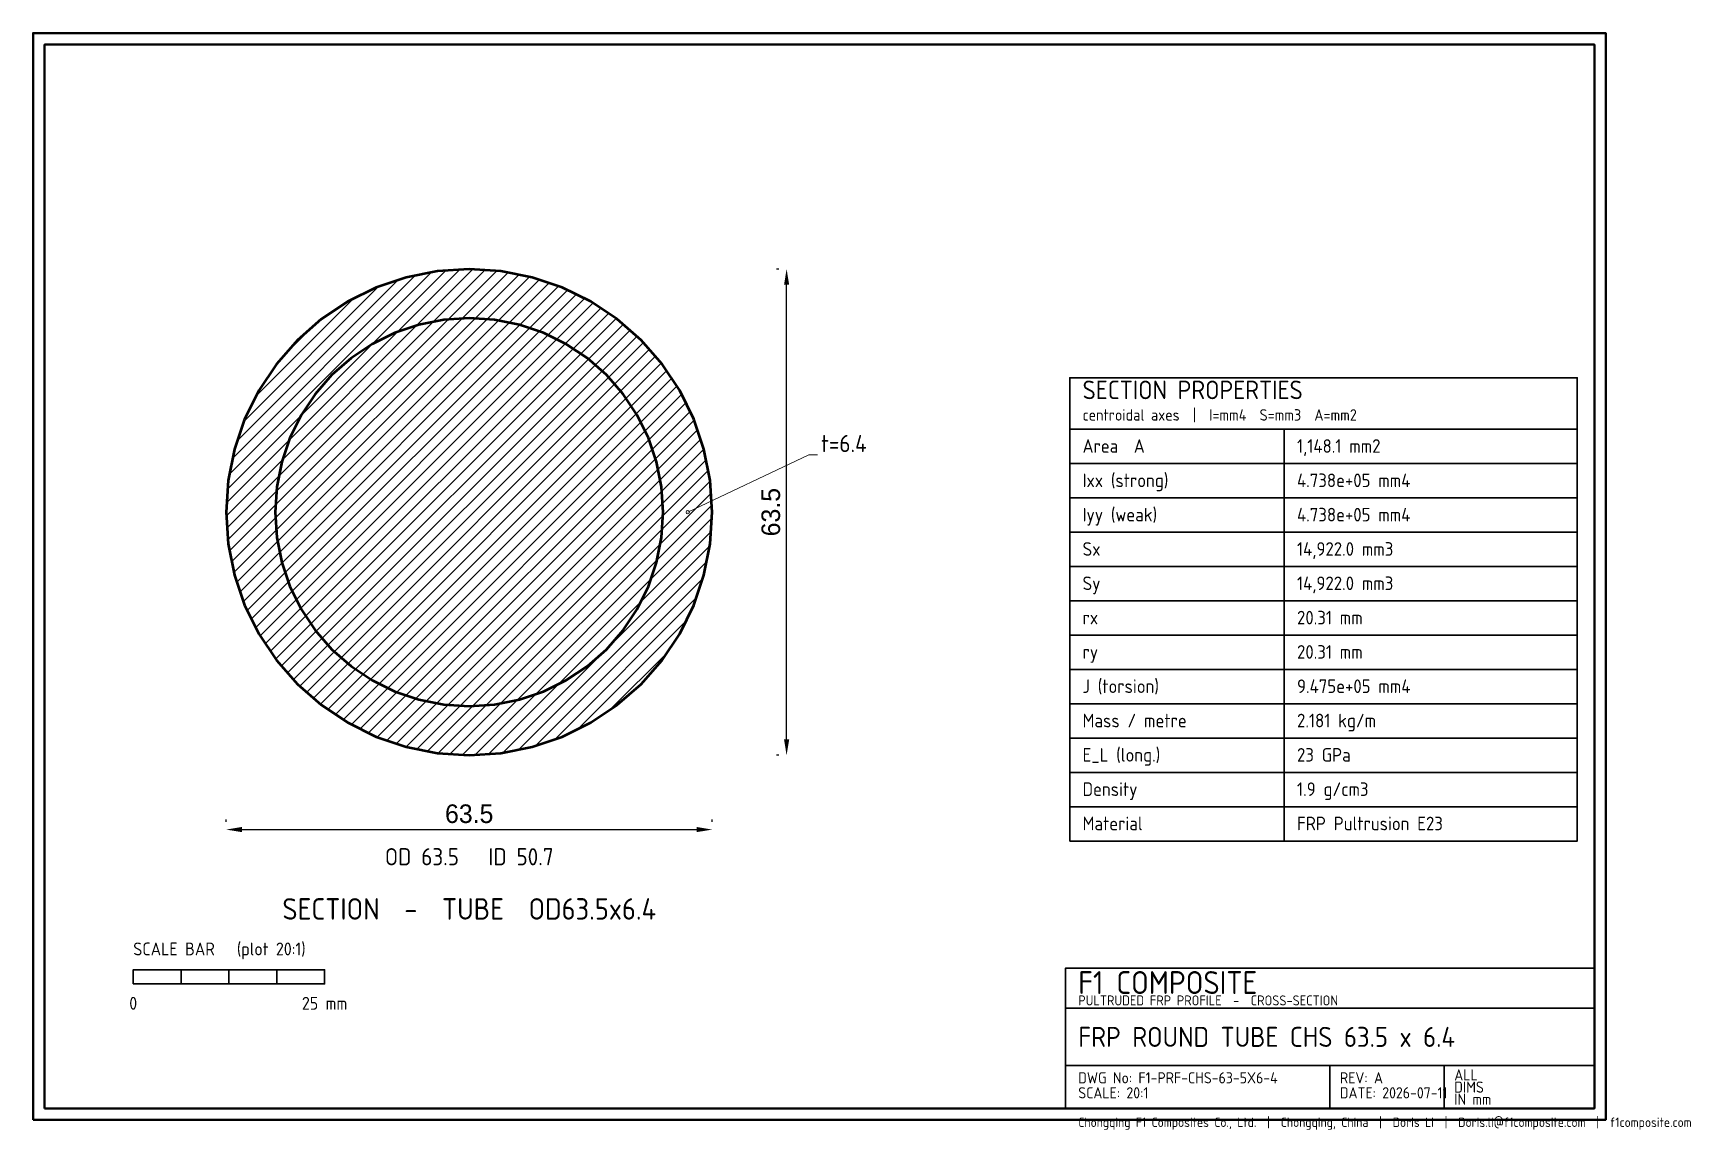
# Model space of a CAD drawing. Header units: millimetres. Extents: x 0 to 11595, y -70 to 7600.
import ezdxf
from ezdxf.enums import TextEntityAlignment as Align

# ---------------------------------------------------------------- set-up
doc = ezdxf.new("R2010")
doc.units = ezdxf.units.MM
for name, color, linetype, lineweight in [('BEAM', 4, 'CONTINUOUS', 50), ('BORDER', 250, 'CONTINUOUS', 40), ('DIM', 1, 'CONTINUOUS', 18), ('HATCH', 9, 'CONTINUOUS', 9), ('TEXT', 250, 'CONTINUOUS', 25), ('TITLE', 250, 'CONTINUOUS', 30)]:
    doc.layers.add(name, color=color, linetype=linetype, lineweight=lineweight)
doc.layers.add('NOTE', color=2, linetype='CONTINUOUS', lineweight=18, true_color=0xb45f00)
doc.styles.add('F1', font='isocp.shx')
doc.dimstyles.new('F1DIM', dxfattribs={"dimtxt": 130, "dimasz": 110, "dimexe": 70, "dimexo": 55, "dimgap": 45, "dimtad": 1, "dimdec": 0, "dimcen": 2.5, "dimclrd": 1, "dimclre": 1, "dimclrt": 1, "dimazin": 3, "dimtfac": 1, "dimtmove": 0, "dimatfit": 3})

msp = doc.modelspace()

# ---------------------------------------------------------------- hatches: boundary and pattern name
at = {"layer": 'HATCH'}
h = msp.add_hatch(dxfattribs=at)
h.set_pattern_fill('ANSI31', scale=20)
h.paths.add_polyline_path([(4750, 4250), (4735.5, 4471.9), (4692.1, 4690), (4620.6, 4900.6), (4522.2, 5100), (4398.7, 5284.9), (4252.1, 5452.1), (4084.9, 5598.7), (3900, 5722.2), (3700.6, 5820.6), (3490, 5892.1), (3271.9, 5935.5), (3050, 5950), (2828.1, 5935.5), (2610, 5892.1), (2399.4, 5820.6), (2200, 5722.2), (2015.1, 5598.7), (1847.9, 5452.1), (1701.3, 5284.9), (1577.8, 5100), (1479.4, 4900.6), (1407.9, 4690), (1364.5, 4471.9), (1350, 4250), (1364.5, 4028.1), (1407.9, 3810), (1479.4, 3599.4), (1577.8, 3400), (1701.3, 3215.1), (1847.9, 3047.9), (2015.1, 2901.3), (2200, 2777.8), (2399.4, 2679.4), (2610, 2607.9), (2828.1, 2564.5), (3050, 2550), (3271.9, 2564.5), (3490, 2607.9), (3700.6, 2679.4), (3900, 2777.8), (4084.9, 2901.3), (4252.1, 3047.9), (4398.7, 3215.1), (4522.2, 3400), (4620.6, 3599.4), (4692.1, 3810), (4735.5, 4028.1)])
h.paths.add_polyline_path([(4407.3, 4250), (4395.7, 4427.2), (4361.1, 4601.3), (4304, 4769.4), (4225.5, 4928.7), (4126.8, 5076.3), (4009.8, 5209.8), (3876.3, 5326.8), (3728.7, 5425.5), (3569.4, 5504), (3401.3, 5561.1), (3227.2, 5595.7), (3050, 5607.3), (2872.8, 5595.7), (2698.7, 5561.1), (2530.6, 5504), (2371.3, 5425.5), (2223.7, 5326.8), (2090.2, 5209.8), (1973.2, 5076.3), (1874.5, 4928.7), (1796, 4769.4), (1738.9, 4601.3), (1704.3, 4427.2), (1692.7, 4250), (1704.3, 4072.8), (1738.9, 3898.7), (1796, 3730.6), (1874.5, 3571.3), (1973.2, 3423.7), (2090.2, 3290.2), (2223.7, 3173.2), (2371.3, 3074.5), (2530.6, 2996), (2698.7, 2938.9), (2872.8, 2904.3), (3050, 2892.7), (3227.2, 2904.3), (3401.3, 2938.9), (3569.4, 2996), (3728.7, 3074.5), (3876.3, 3173.2), (4009.8, 3290.2), (4126.8, 3423.7), (4225.5, 3571.3), (4304, 3730.6), (4361.1, 3898.7), (4395.7, 4072.8)], flags=0)

# ---------------------------------------------------------------- linework, layer by layer
at = {"layer": 'BEAM'}
for points in [[(4750, 4250), (4735.5, 4471.9), (4692.1, 4690), (4620.6, 4900.6), (4522.2, 5100), (4398.7, 5284.9), (4252.1, 5452.1), (4084.9, 5598.7), (3900, 5722.2), (3700.6, 5820.6), (3490, 5892.1), (3271.9, 5935.5), (3050, 5950), (2828.1, 5935.5), (2610, 5892.1), (2399.4, 5820.6), (2200, 5722.2), (2015.1, 5598.7), (1847.9, 5452.1), (1701.3, 5284.9), (1577.8, 5100), (1479.4, 4900.6), (1407.9, 4690), (1364.5, 4471.9), (1350, 4250), (1364.5, 4028.1), (1407.9, 3810), (1479.4, 3599.4), (1577.8, 3400), (1701.3, 3215.1), (1847.9, 3047.9), (2015.1, 2901.3), (2200, 2777.8), (2399.4, 2679.4), (2610, 2607.9), (2828.1, 2564.5), (3050, 2550), (3271.9, 2564.5), (3490, 2607.9), (3700.6, 2679.4), (3900, 2777.8), (4084.9, 2901.3), (4252.1, 3047.9), (4398.7, 3215.1), (4522.2, 3400), (4620.6, 3599.4), (4692.1, 3810), (4735.5, 4028.1)], [(4407.3, 4250), (4395.7, 4427.2), (4361.1, 4601.3), (4304, 4769.4), (4225.5, 4928.7), (4126.8, 5076.3), (4009.8, 5209.8), (3876.3, 5326.8), (3728.7, 5425.5), (3569.4, 5504), (3401.3, 5561.1), (3227.2, 5595.7), (3050, 5607.3), (2872.8, 5595.7), (2698.7, 5561.1), (2530.6, 5504), (2371.3, 5425.5), (2223.7, 5326.8), (2090.2, 5209.8), (1973.2, 5076.3), (1874.5, 4928.7), (1796, 4769.4), (1738.9, 4601.3), (1704.3, 4427.2), (1692.7, 4250), (1704.3, 4072.8), (1738.9, 3898.7), (1796, 3730.6), (1874.5, 3571.3), (1973.2, 3423.7), (2090.2, 3290.2), (2223.7, 3173.2), (2371.3, 3074.5), (2530.6, 2996), (2698.7, 2938.9), (2872.8, 2904.3), (3050, 2892.7), (3227.2, 2904.3), (3401.3, 2938.9), (3569.4, 2996), (3728.7, 3074.5), (3876.3, 3173.2), (4009.8, 3290.2), (4126.8, 3423.7), (4225.5, 3571.3), (4304, 3730.6), (4361.1, 3898.7), (4395.7, 4072.8)]]:
    msp.add_lwpolyline(points, close=True, dxfattribs=at)
at = {"layer": 'BORDER'}
for points in [[(0, 0), (11000, 0), (11000, 7600), (0, 7600)], [(80, 80), (10920, 80), (10920, 7520), (80, 7520)]]:
    msp.add_lwpolyline(points, close=True, dxfattribs=at)
at = {"layer": 'NOTE'}
for p, q in [((4578.7, 4250), (5426, 4650)), ((5426, 4650), (5486, 4650))]:
    msp.add_line(p, q, dxfattribs=at)
msp.add_circle((4578.7, 4250), 12, dxfattribs=at)
at = {"layer": 'TITLE'}
for p, q in [((7250, 4830), (10800, 4830)), ((8750, 1950), (8750, 4830)), ((7250, 4590), (10800, 4590)), ((7250, 4350), (10800, 4350)), ((7250, 4110), (10800, 4110)), ((7250, 3870), (10800, 3870)), ((7250, 3630), (10800, 3630)), ((7250, 3390), (10800, 3390)), ((7250, 3150), (10800, 3150)), ((7250, 2910), (10800, 2910)), ((7250, 2670), (10800, 2670)), ((7250, 2430), (10800, 2430)), ((7250, 2190), (10800, 2190)), ((7250, 1950), (10800, 1950)), ((7220, 780), (10920, 780)), ((7220, 380), (10920, 380)), ((9070, 80), (9070, 380)), ((9870, 80), (9870, 380))]:
    msp.add_line(p, q, dxfattribs=at)
for points in [[(7250, 1950), (10800, 1950), (10800, 5190), (7250, 5190)], [(700, 950), (1034.6, 950), (1034.6, 1050), (700, 1050)], [(1034.6, 950), (1369.3, 950), (1369.3, 1050), (1034.6, 1050)], [(1369.3, 950), (1703.9, 950), (1703.9, 1050), (1369.3, 1050)], [(1703.9, 950), (2038.6, 950), (2038.6, 1050), (1703.9, 1050)], [(7220, 80), (10920, 80), (10920, 1060), (7220, 1060)]]:
    msp.add_lwpolyline(points, close=True, dxfattribs=at)

# ---------------------------------------------------------------- texts
at = {"layer": 'NOTE', "style": 'F1'}
msp.add_text('t=6.4', height=120, dxfattribs=at).set_placement((5511, 4670))
msp.add_text('OD 63.5   ID 50.7', height=120, dxfattribs=at).set_placement((3050, 1780), align=Align.CENTER)
at = {"layer": 'TEXT', "style": 'F1'}
for s, height, p in [('centroidal axes  |  I=mm4  S=mm3  A=mm2', 80, (7340, 4890)), ('Area  A', 95, (7340, 4665)), ('1,148.1 mm2', 95, (8840, 4665)), ('Ixx (strong)', 95, (7340, 4425)), ('4.738e+05 mm4', 95, (8840, 4425)), ('Iyy (weak)', 95, (7340, 4185)), ('4.738e+05 mm4', 95, (8840, 4185)), ('Sx', 95, (7340, 3945)), ('14,922.0 mm3', 95, (8840, 3945)), ('Sy', 95, (7340, 3705)), ('14,922.0 mm3', 95, (8840, 3705)), ('rx', 95, (7340, 3465)), ('20.31 mm', 95, (8840, 3465)), ('ry', 95, (7340, 3225)), ('20.31 mm', 95, (8840, 3225)), ('J (torsion)', 95, (7340, 2985)), ('9.475e+05 mm4', 95, (8840, 2985)), ('Mass / metre', 95, (7340, 2745)), ('2.181 kg/m', 95, (8840, 2745)), ('E_L (long.)', 95, (7340, 2505)), ('23 GPa', 95, (8840, 2505)), ('Density', 95, (7340, 2265)), ('1.9 g/cm3', 95, (8840, 2265)), ('Material', 95, (7340, 2025)), ('FRP Pultrusion E23', 95, (8840, 2025)), ('SCALE BAR   (plot 20:1)', 90, (700, 1150)), ('Chongqing F1 Composites Co., Ltd.  |  Chongqing, China  |  Doris Li  |  Doris.li@f1composite.com  |  f1composite.com', 66, (7310, -50))]:
    msp.add_text(s, height=height, dxfattribs=at).set_placement(p)
for s, p in [('0', (700, 770)), ('25 mm', (2038.6, 770))]:
    msp.add_text(s, height=90, dxfattribs=at).set_placement(p, align=Align.CENTER)
at = {"layer": 'TITLE', "style": 'F1'}
for s, height, p in [('SECTION PROPERTIES', 130, (7340, 5040)), ('F1 COMPOSITE', 160, (7310, 880)), ('PULTRUDED FRP PROFILE  -  CROSS-SECTION', 70, (7310, 800)), ('FRP ROUND TUBE CHS 63.5 x 6.4', 140, (7310, 510)), ('ALL', 78, (9940, 275)), ('DWG No: F1-PRF-CHS-63-5X6-4', 78, (7310, 255)), ('REV: A', 78, (9140, 255)), ('DIMS', 78, (9940, 190)), ('SCALE: 20:1', 78, (7310, 150)), ('DATE: 2026-07-11', 78, (9140, 150)), ('IN mm', 78, (9940, 105))]:
    msp.add_text(s, height=height, dxfattribs=at).set_placement(p)
msp.add_text('SECTION  -  TUBE  OD63.5x6.4', height=150, dxfattribs=at).set_placement((3050, 1400), align=Align.CENTER)

# ---------------------------------------------------------------- dimensions: what is measured, and where the dimension line sits
at = {"layer": 'DIM'}
msp.add_linear_dim(base=(5270, 2550), p1=(5270, 2550), p2=(5270, 5950), angle=90, text='63.5', dimstyle='F1DIM', dxfattribs=at).render()
msp.add_linear_dim(base=(1350, 2030), p1=(1350, 2030), p2=(4750, 2030), text='63.5', dimstyle='F1DIM', dxfattribs=at).render()

doc.saveas('drawing.dxf')
